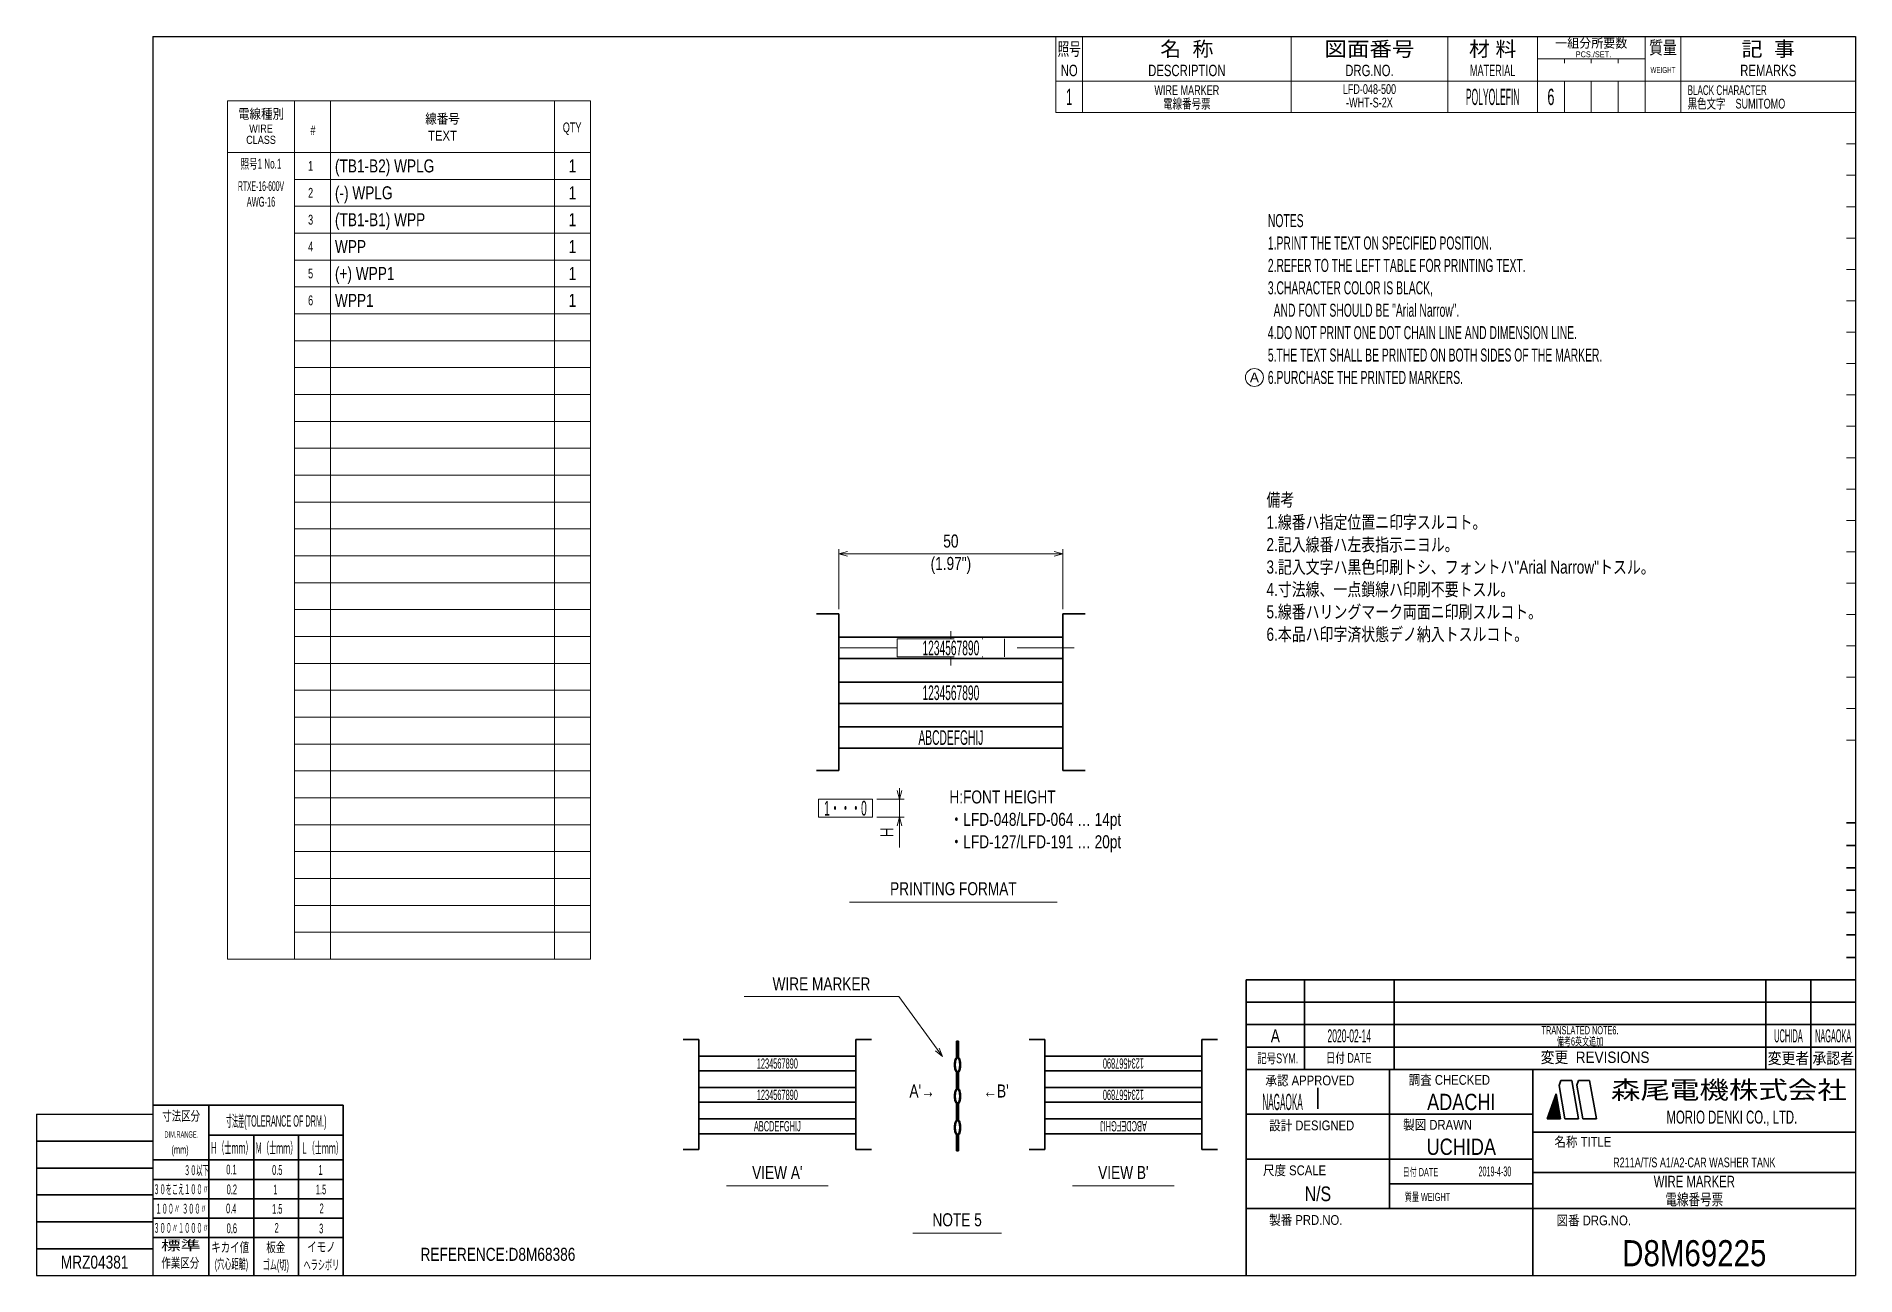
# Model space of a CAD drawing. Header units: millimetres. Extents: x 7 to 413, y 10 to 287.
import ezdxf
from ezdxf.enums import TextEntityAlignment as Align

# ---------------------------------------------------------------- set-up
doc = ezdxf.new("R2010")
doc.units = ezdxf.units.MM
doc.linetypes.add('DASHDOT', pattern=[25.3, 12.7, -6.3, 0, -6.3])
for name, color, linetype in [('GR1_01', 7, 'Continuous'), ('GR1_02', 7, 'Continuous'), ('GR1_03', 7, 'Continuous'), ('GR1_05', 7, 'Continuous'), ('QTY', 7, 'Continuous'), ('図面枠B6M', 7, 'Continuous'), ('図面枠D8M', 7, 'Continuous'), ('表題、部品表_01', 7, 'Continuous'), ('表題、部品表_02', 7, 'Continuous'), ('表題、部品表_03', 7, 'Continuous')]:
    doc.layers.add(name, color=color, linetype=linetype)
doc.styles.add('HG丸ｺﾞｼｯｸM-PRO', font='')
doc.styles.get('HG丸ｺﾞｼｯｸM-PRO').set_extended_font_data('HG丸ｺﾞｼｯｸM-PRO')

# ---------------------------------------------------------------- blocks, each defined once
blk = doc.blocks.new('BLKF024')
at = {"layer": '図面枠D8M', "color": 4, "linetype": 'Continuous', "lineweight": 13}
for p, q in [((344.778471, 46.998727), (346.524087, 48.744343)), ((344.8594, 47.221078), (346.502888, 48.864566)), ((344.940329, 47.443428), (346.48169, 48.984789)), ((345.021258, 47.665778), (346.460491, 49.105012)), ((345.102186, 47.888128), (346.439293, 49.225235)), ((345.183115, 48.110479), (346.418094, 49.345457)), ((345.264044, 48.332829), (346.396896, 49.46568)), ((345.344973, 48.555179), (346.375697, 49.585903)), ((345.425902, 48.777529), (346.354499, 49.706126)), ((345.506831, 48.999879), (346.3333, 49.826349)), ((345.58776, 49.22223), (346.312102, 49.946572)), ((345.668689, 49.44458), (346.290903, 50.066794)), ((345.749617, 49.66693), (346.269705, 50.187017)), ((345.830546, 49.88928), (346.248506, 50.30724)), ((345.911475, 50.111631), (346.227307, 50.427463)), ((345.992404, 50.333981), (346.206109, 50.547686)), ((346.073333, 50.556331), (346.18491, 50.667909)), ((346.154262, 50.778681), (346.163712, 50.788131)), ((344.157871, 45.246757), (346.693675, 47.782561)), ((344.211969, 45.442276), (346.672477, 47.902784)), ((344.292898, 45.664626), (346.651278, 48.023006)), ((344.299292, 45.246757), (346.714874, 47.662338)), ((344.373827, 45.886976), (346.63008, 48.143229)), ((344.440714, 45.246757), (346.736072, 47.542115)), ((344.454756, 46.109327), (346.608881, 48.263452)), ((344.535684, 46.331677), (346.587682, 48.383675)), ((344.582135, 45.246757), (346.757271, 47.421892)), ((344.616613, 46.554027), (346.566484, 48.503898)), ((344.697542, 46.776377), (346.545285, 48.624121)), ((344.723556, 45.246757), (346.778469, 47.301669)), ((344.864978, 45.246757), (346.799668, 47.181447)), ((345.006399, 45.246757), (346.820866, 47.061224)), ((345.147821, 45.246757), (346.842065, 46.941001)), ((345.289242, 45.246757), (346.863263, 46.820778)), ((345.430663, 45.246757), (346.884462, 46.700555)), ((345.572085, 45.246757), (346.90566, 46.580332)), ((345.713506, 45.246757), (346.926859, 46.46011)), ((345.854927, 45.246757), (346.948057, 46.339887)), ((345.996349, 45.246757), (346.969256, 46.219664)), ((346.13777, 45.246757), (346.990455, 46.099441)), ((346.279191, 45.246757), (347.011653, 45.979218)), ((346.420613, 45.246757), (347.032852, 45.858995)), ((346.562034, 45.246757), (347.05405, 45.738773)), ((346.703455, 45.246757), (347.075249, 45.61855)), ((346.844877, 45.246757), (347.096447, 45.498327)), ((346.986298, 45.246757), (347.117646, 45.378104)), ((347.12772, 45.246757), (347.138844, 45.257881))]:
    blk.add_line(p, q, dxfattribs=at)
blk = doc.blocks.new('BLKF023')
at = {"layer": '図面枠D8M', "color": 2, "linetype": 'Continuous', "lineweight": 25}
for p, q in [((33, 286.75), (413, 286.75)), ((33, 286.75), (33, 10.25)), ((413, 286.75), (413, 10.25)), ((7, 46.25), (7, 10.25)), ((7, 46.25), (33, 46.25)), ((7, 10.25), (413, 10.25))]:
    blk.add_line(p, q, dxfattribs=at)
at = {"layer": '図面枠D8M', "color": 4, "linetype": 'Continuous', "lineweight": 13}
for p, q in [((413, 269.75), (411, 269.75)), ((413, 262.75), (411, 262.75)), ((413, 255.75), (411, 255.75)), ((413, 248.75), (411, 248.75)), ((413, 241.75), (411, 241.75)), ((413, 234.75), (411, 234.75)), ((413, 227.75), (411, 227.75)), ((413, 220.75), (411, 220.75)), ((413, 213.75), (411, 213.75)), ((413, 206.75), (411, 206.75)), ((413, 199.75), (411, 199.75)), ((413, 192.75), (411, 192.75)), ((413, 185.75), (411, 185.75)), ((413, 178.75), (411, 178.75)), ((413, 171.75), (411, 171.75)), ((413, 164.75), (411, 164.75)), ((413, 157.75), (411, 157.75)), ((413, 150.75), (411, 150.75)), ((413, 143.75), (411, 143.75)), ((413, 136.75), (411, 136.75)), ((411, 129.75), (413, 129.75))]:
    blk.add_line(p, q, dxfattribs=at)
at = {"layer": '図面枠D8M', "color": 3, "linetype": 'Continuous', "lineweight": 35}
for p, q in [((413, 111.25), (411, 111.25)), ((413, 106.25), (411, 106.25)), ((413, 101.25), (411, 101.25)), ((413, 96.25), (411, 96.25)), ((413, 91.25), (411, 91.25)), ((413, 86.25), (411, 86.25)), ((413, 81.25), (411, 81.25)), ((277, 76.25), (413, 76.25)), ((277, 76.25), (277, 10.25)), ((290, 76.25), (290, 56.25)), ((310, 76.25), (310, 56.25)), ((393, 76.25), (393, 56.25)), ((403, 76.25), (403, 56.25)), ((277, 71.25), (413, 71.25)), ((277, 66.25), (413, 66.25)), ((277, 61.25), (413, 61.25)), ((277, 56.25), (413, 56.25)), ((309, 56.25), (309, 25.25)), ((341, 56.25), (341, 10.25)), ((346.84, 52.65), (347.23, 53.75)), ((347.23, 53.75), (349.64, 53.75)), ((351.14, 45.25), (349.64, 53.75)), ((351.18, 53.75), (350.82, 52.76)), ((351.18, 53.75), (353.64, 53.75)), ((355.14, 45.25), (353.64, 53.75)), ((293, 52.17), (293, 47.48)), ((344.14, 45.25), (346.16, 50.8)), ((347.14, 45.25), (346.16, 50.8)), ((348.14, 45.25), (346.84, 52.65)), ((352.14, 45.25), (350.82, 52.76)), ((33, 48.25), (75.5, 48.25)), ((45.5, 48.25), (45.5, 10.25)), ((75.5, 48.25), (75.5, 10.25)), ((277, 46.25), (341, 46.25)), ((344.14, 45.25), (347.14, 45.25)), ((348.14, 45.25), (351.14, 45.25)), ((352.14, 45.25), (355.14, 45.25)), ((45.5, 41.55), (75.5, 41.55)), ((55.5, 41.55), (55.5, 10.25)), ((65.5, 41.55), (65.5, 10.25)), ((341, 42.25), (413, 42.25)), ((7, 40.25), (33, 40.25)), ((7, 34.25), (33, 34.25)), ((33, 36.05), (75.5, 36.05)), ((277, 36.25), (341, 36.25)), ((341, 33.25), (413, 33.25)), ((33, 31.72), (75.5, 31.72)), ((309, 30.75), (341, 30.75)), ((7, 28.25), (33, 28.25)), ((33, 27.4), (75.5, 27.4)), ((277, 25.25), (413, 25.25)), ((7, 22.25), (33, 22.25)), ((33, 23.07), (75.5, 23.07)), ((33, 16.25), (7, 16.25)), ((33, 18.75), (75.5, 18.75))]:
    blk.add_line(p, q, dxfattribs=at)
at = {"layer": '図面枠D8M', "color": 4, "linetype": 'Continuous', "lineweight": 13}
blk.add_blockref('BLKF024', (0, 0), dxfattribs=at)
at = {"layer": '図面枠D8M', "color": 4, "linetype": 'Continuous', "lineweight": 13, "style": 'HG丸ｺﾞｼｯｸM-PRO'}
for s, height, width, p in [('記号SYM.', 2.182, 0.69227, (284.03, 58.74)), ('日付 DATE', 2.182, 0.692507, (299.87, 58.83)), ('変更  REVISIONS', 2.5455, 0.887352, (354.85, 58.97)), ('変更者', 2.545, 0.887717, (398, 58.75)), ('承認者', 2.545, 0.887717, (408, 58.75)), ('承認 APPROVED', 2.1818, 0.863151, (291.21, 53.79)), ('調査 CHECKED', 2.182, 0.863174, (322.34, 53.92)), ('寸法差(TOLERANCE OF DRM.)', 2.5455, 0.382528, (60.52, 44.75)), ('設計 DESIGNED', 2.1818, 0.862613, (291.61, 43.76)), ('製図 DRAWN', 2.182, 0.863099, (319.7, 43.9)), ('DIM.RANGE.', 1.455, 0.522543, (39.35, 41.74)), ('名称 TITLE', 2.182, 0.862489, (352.13, 40.11)), ('Ｈ（士ｍｍ）', 2.545, 0.439786, (50.53, 38.76)), ('Ｍ（士ｍｍ）', 2.545, 0.439786, (60.52, 38.71)), ('Ｌ（士ｍｍ）', 2.545, 0.439786, (70.7, 38.71)), ('３０以下', 2.182, 0.44793, (42.7, 33.77)), ('0.1', 2.182, 0.522424, (50.53, 33.92)), ('0.5', 2.182, 0.522424, (60.76, 33.82)), ('1', 2.18, 0.521199, (70.42, 33.82)), ('尺度 SCALE', 2.182, 0.862581, (287.78, 33.74)), ('日付 DATE', 1.818, 0.618255, (315.88, 33.34)), ('３０をこえ１００〃', 2.182, 0.44793, (39.29, 29.52)), ('0.2', 2.182, 0.522424, (50.62, 29.48)), ('1', 2.18, 0.521199, (60.33, 29.48)), ('1.5', 2.182, 0.522424, (70.52, 29.48)), ('質量 WEIGHT', 1.818, 0.618812, (317.46, 27.8)), ('１００〃 ３００〃', 2.182, 0.448161, (39.29, 25.18)), ('0.4', 2.182, 0.522424, (50.48, 25.24)), ('1.5', 2.182, 0.522424, (60.76, 25.15)), ('2', 2.18, 0.521199, (70.66, 25.24)), ('３００〃１０００〃', 2.182, 0.44793, (39.29, 20.89)), ('0.6', 2.182, 0.522424, (50.62, 20.81)), ('2', 2.18, 0.521199, (60.62, 20.9)), ('3', 2.18, 0.521199, (70.56, 20.76)), ('製番 PRD.NO.', 2.182, 0.863299, (290.29, 22.66)), ('図番 DRG.NO.', 2.182, 0.863083, (354.56, 22.56)), ('キカイ値', 2.182, 0.692256, (50.24, 16.58)), ('板金', 2.182, 0.692256, (60.43, 16.58)), ('イモノ', 2.182, 0.692256, (70.61, 16.67))]:
    blk.add_text(s, height=height, dxfattribs=dict(at, width=width)).set_placement(p, align=Align.MIDDLE_CENTER)
at = {"layer": '図面枠D8M', "color": 2, "linetype": 'Continuous', "lineweight": 25, "style": 'HG丸ｺﾞｼｯｸM-PRO', "width": 1.206081}
blk.add_text('森尾電機株式会社', height=4, dxfattribs=at).set_placement((384.72, 51.68), align=Align.MIDDLE_CENTER)
at = {"layer": '図面枠D8M', "color": 4, "linetype": 'Continuous', "lineweight": 13, "style": 'HG丸ｺﾞｼｯｸM-PRO'}
for s, height, width, p in [('寸法区分', 2.182, 0.692256, (39.31, 44.15)), ('(mm)', 1.818, 0.619256, (39.07, 36.89)), ('標準', 2.182, 1.489301, (39.21, 15.25)), ('作業区分', 2.182, 0.692256, (39.12, 11.35)), ('(穴心距離)', 2.182, 0.521231, (50.53, 11.11)), ('ゴム(切)', 2.182, 0.521232, (60.43, 10.92)), ('ヘラシボリ', 2.182, 0.521228, (70.61, 10.92))]:
    blk.add_text(s, height=height, dxfattribs=dict(at, width=width)).set_placement(p, align=Align.BOTTOM_CENTER)
at = {"layer": '図面枠D8M', "color": 3, "linetype": 'Continuous', "lineweight": 35, "style": 'HG丸ｺﾞｼｯｸM-PRO', "width": 0.652197}
blk.add_text('MORIO DENKI CO., LTD.', height=2.9091, dxfattribs=at).set_placement((385.38, 45.61), align=Align.MIDDLE_CENTER)
blk = doc.blocks.new('BLKF025')
at = {"layer": '図面枠D8M', "color": 3, "linetype": 'Continuous', "lineweight": 35, "style": 'HG丸ｺﾞｼｯｸM-PRO'}
for s, height, width, p in [('A', 2.91, 0.782973, (283.5, 63.75)), ('2020-02-14', 2.909, 0.488281, (300, 63.75)), ('TRANSLATED NOTE6.', 1.8182, 0.618619, (351.5, 65)), ('UCHIDA', 2.909, 0.415827, (398, 63.75)), ('NAGAOKA', 2.909, 0.334453, (408, 63.75)), ('NAGAOKA', 3.636, 0.374843, (285.11, 49)), ('ADACHI', 3.636, 0.830909, (325, 49)), ('UCHIDA', 3.636, 0.830691, (325, 39)), ('R211A/T/S A1/A2-CAR WASHER TANK', 2.1818, 0.692108, (377, 35.5)), ('2019-4-30', 2.182, 0.482367, (332.5, 33.5)), ('WIRE MARKER', 2.5455, 0.742381, (377, 31.25)), ('N/S', 3.273, 0.805664, (293, 28.5)), ('D8M69225', 5.818, 0.845432, (377, 15.25))]:
    blk.add_text(s, height=height, dxfattribs=dict(at, width=width)).set_placement(p, align=Align.MIDDLE_CENTER)
blk = doc.blocks.new('BLKF026')
at = {"layer": '表題、部品表_02', "color": 4, "linetype": 'Continuous', "lineweight": 13}
for p, q in [((234.5, 276.75), (234.5, 269.75)), ((234.5, 276.75), (413, 276.75)), ((240.5, 276.75), (240.5, 269.75)), ((287, 276.75), (287, 269.75)), ((322, 276.75), (322, 269.75)), ((342, 276.75), (342, 269.75)), ((348, 276.75), (348, 269.75)), ((354, 276.75), (354, 269.75)), ((360, 269.75), (360, 276.75)), ((366, 276.75), (366, 269.75)), ((374, 276.75), (374, 269.75)), ((413, 276.75), (413, 269.75)), ((234.5, 269.75), (413, 269.75))]:
    blk.add_line(p, q, dxfattribs=at)
blk = doc.blocks.new('BLKF029')
at = {"layer": 'GR1_01', "color": 4, "linetype": 'Continuous', "lineweight": 13}
for p, q in [((234.5, 286.75), (234.5, 276.75)), ((234.5, 286.75), (413, 286.75)), ((240.5, 286.75), (240.5, 276.75)), ((287, 286.75), (287, 276.75)), ((322, 286.75), (322, 276.75)), ((342, 286.75), (342, 276.75)), ((366, 286.75), (366, 276.75)), ((374, 286.75), (374, 276.75)), ((413, 286.75), (413, 276.75)), ((342, 281.75), (366, 281.75)), ((348, 280.75), (348, 281.75)), ((354, 281.75), (354, 280.75)), ((360, 281.75), (360, 280.75)), ((234.5, 276.75), (413, 276.75))]:
    blk.add_line(p, q, dxfattribs=at)
at = {"layer": 'GR1_01', "color": 3, "linetype": 'Continuous', "lineweight": 35, "style": 'HG丸ｺﾞｼｯｸM-PRO'}
for s, height, width, p in [('照号', 2.909, 0.651535, (237.5, 283.95)), ('名  称', 3.273, 1.042426, (263.75, 283.95)), ('図面番号', 3.273, 1.127518, (304.5, 283.95)), ('材 料', 3.273, 1.042439, (332, 283.95)), ('一組分所要数', 2.036, 0.966638, (354, 285.25)), ('質量', 2.909, 0.781842, (370, 284.25)), ('記  事', 3.273, 1.042426, (393.5, 283.95)), ('NO', 2.545, 0.740841, (237.5, 279.15)), ('DESCRIPTION', 2.5455, 0.741365, (263.75, 279.15)), ('DRG.NO.', 2.545, 0.741189, (304.5, 279.15)), ('MATERIAL', 2.545, 0.594756, (332, 279.15)), ('PCS./SET.', 1.309, 0.862935, (354.5, 282.75)), ('REMARKS', 2.545, 0.742803, (393.5, 279.15)), ('WEIGHT', 1.309, 0.635507, (370, 279.25))]:
    blk.add_text(s, height=height, dxfattribs=dict(at, width=width)).set_placement(p, align=Align.MIDDLE_CENTER)
blk = doc.blocks.new('BLKF028')
at = {"layer": 'GR1_01', "color": 3, "linetype": 'Continuous', "lineweight": 13}
blk.add_blockref('BLKF029', (0, 0), dxfattribs=at)
blk = doc.blocks.new('BLKF030')
at = {"layer": 'GR1_01', "color": 3, "linetype": 'Continuous', "lineweight": 13}
for p, q in [((49.63, 272.35), (49.63, 260.85)), ((49.63, 272.35), (49.63, 80.85)), ((130.63, 272.35), (49.63, 272.35)), ((64.63, 272.35), (64.63, 260.85)), ((72.63, 272.35), (72.63, 80.85)), ((122.63, 272.35), (122.63, 80.85)), ((130.63, 272.35), (130.63, 80.85)), ((130.63, 260.85), (49.63, 260.85)), ((64.63, 260.85), (64.63, 80.85)), ((64.63, 260.85), (130.63, 260.85)), ((64.63, 254.85), (130.63, 254.85)), ((64.63, 248.85), (130.63, 248.85)), ((64.63, 242.85), (130.63, 242.85)), ((64.63, 236.85), (130.63, 236.85)), ((64.63, 230.85), (130.63, 230.85)), ((64.63, 224.85), (130.63, 224.85)), ((64.63, 218.85), (130.63, 218.85)), ((64.63, 212.85), (130.63, 212.85)), ((64.63, 206.85), (130.63, 206.85)), ((64.63, 200.85), (130.63, 200.85)), ((64.63, 194.85), (130.63, 194.85)), ((64.63, 188.85), (130.63, 188.85)), ((64.63, 182.85), (130.63, 182.85)), ((64.63, 176.85), (130.63, 176.85)), ((64.63, 170.85), (130.63, 170.85)), ((64.63, 164.85), (130.63, 164.85)), ((64.63, 158.85), (130.63, 158.85)), ((64.63, 152.85), (130.63, 152.85)), ((64.63, 146.85), (130.63, 146.85)), ((64.63, 140.85), (130.63, 140.85)), ((64.63, 134.85), (130.63, 134.85)), ((64.63, 128.85), (130.63, 128.85)), ((64.63, 122.85), (130.63, 122.85)), ((64.63, 116.85), (130.63, 116.85)), ((64.63, 110.85), (130.63, 110.85)), ((64.63, 104.85), (130.63, 104.85)), ((64.63, 98.85), (130.63, 98.85)), ((64.63, 92.85), (130.63, 92.85)), ((64.63, 86.85), (130.63, 86.85)), ((49.63, 80.85), (130.63, 80.85))]:
    blk.add_line(p, q, dxfattribs=at)
at = {"layer": 'GR1_01', "color": 3, "linetype": 'Continuous', "lineweight": 13, "style": 'HG丸ｺﾞｼｯｸM-PRO'}
for s, height, width, p in [('電線種別', 2.182, 0.863284, (57.13, 269.47)), ('線番号', 2.182, 0.863284, (97.63, 268.38)), ('#', 2.18, 0.693196, (68.72, 265.86)), ('TEXT', 2.182, 0.863438, (97.63, 264.6)), ('QTY', 2.182, 0.692704, (126.56, 266.45))]:
    blk.add_text(s, height=height, dxfattribs=dict(at, width=width)).set_placement(p, align=Align.MIDDLE_CENTER)
for s, width, p in [('CLASS', 0.831675, (57.13, 262.22)), ('WIRE', 0.829808, (57.13, 264.72))]:
    blk.add_text(s, height=1.818, dxfattribs=dict(at, width=width)).set_placement(p, align=Align.BOTTOM_CENTER)
blk = doc.blocks.new('FXTIP_ARROW_S')
at = {"color": 0, "linetype": 'Continuous', "lineweight": -2}
for q in [(-1, 0), (-0.97, 0.26), (-0.97, -0.26)]:
    blk.add_line((0, 0), q, dxfattribs=at)
blk = doc.blocks.new('FXTIP_ARROW_E')
at = {"color": 0, "linetype": 'Continuous', "lineweight": -2}
for q in [(-1, 0), (-0.97, 0.26), (-0.97, -0.26)]:
    blk.add_line((0, 0), q, dxfattribs=at)
blk = doc.blocks.new('BLKF031')
at = {"layer": 'GR1_05', "color": 4, "linetype": 'Continuous', "lineweight": 13}
blk.add_circle((278.83, 210.65), 2, dxfattribs=at)
at = {"layer": 'GR1_05', "color": 4, "linetype": 'Continuous', "lineweight": 13, "style": 'HG丸ｺﾞｼｯｸM-PRO', "width": 1.042301}
blk.add_text('A', height=2.18, dxfattribs=at).set_placement((278.83, 210.65), align=Align.MIDDLE_CENTER)

msp = doc.modelspace()

# ---------------------------------------------------------------- linework, layer by layer
at = {"layer": '表題、部品表_01', "color": 4, "linetype": 'Continuous', "lineweight": 13}
for p, q in [((186.09, 158.92), (186.09, 172.32)), ((186.09, 171.32), (236.09, 171.32)), ((236.09, 158.92), (236.09, 172.32)), ((199.63, 116.54), (199.63, 119.04)), ((194.56, 116.54), (200.63, 116.54)), ((199.63, 112.54), (199.63, 116.54)), ((194.56, 112.54), (200.63, 112.54)), ((199.63, 105.75), (199.63, 112.54)), ((188.44, 93.58), (234.84, 93.58)), ((199.49, 72.51), (164.93, 72.51)), ((209.23, 59.16), (199.49, 72.51)), ((161, 30.25), (183.72, 30.25)), ((238.23, 30.25), (260.95, 30.25)), ((202.6, 19.71), (222.36, 19.71))]:
    msp.add_line(p, q, dxfattribs=at)
at = {"layer": '表題、部品表_01', "color": 3, "linetype": 'Continuous', "lineweight": 35}
for p, q in [((181.09, 157.92), (186.09, 157.92)), ((186.09, 157.92), (186.09, 122.92)), ((236.09, 122.92), (236.09, 157.92)), ((236.09, 157.92), (241.09, 157.92)), ((186.09, 152.67), (236.09, 152.67)), ((186.09, 147.92), (236.09, 147.92)), ((186.09, 142.67), (236.09, 142.67)), ((186.09, 137.92), (236.09, 137.92)), ((186.09, 132.67), (236.09, 132.67)), ((186.09, 127.92), (236.09, 127.92)), ((181.09, 122.92), (186.09, 122.92)), ((236.09, 122.92), (241.09, 122.92)), ((151.36, 62.92), (154.86, 62.92)), ((154.86, 62.92), (154.86, 38.42)), ((189.86, 38.42), (189.86, 62.92)), ((189.86, 62.92), (193.36, 62.92)), ((212.38, 62.58), (212.78, 62.58)), ((212.38, 58.98), (212.38, 62.58)), ((212.58, 62.58), (212.58, 59.05)), ((212.78, 58.98), (212.78, 62.58)), ((228.59, 62.92), (232.09, 62.92)), ((232.09, 62.92), (232.09, 38.42)), ((267.09, 38.42), (267.09, 62.92)), ((267.09, 62.92), (270.59, 62.92)), ((154.86, 59.24), (189.86, 59.24)), ((232.09, 59.24), (267.09, 59.24)), ((154.86, 55.92), (189.86, 55.92)), ((212.38, 51.98), (212.38, 55.64)), ((212.58, 55.57), (212.58, 52.05)), ((212.78, 51.98), (212.78, 55.64)), ((232.09, 55.92), (267.09, 55.92)), ((154.86, 52.24), (189.86, 52.24)), ((154.86, 48.92), (189.86, 48.92)), ((232.09, 52.24), (267.09, 52.24)), ((232.09, 48.92), (267.09, 48.92)), ((154.86, 45.24), (189.86, 45.24)), ((212.38, 44.98), (212.38, 48.64)), ((212.58, 48.57), (212.58, 45.05)), ((212.78, 44.98), (212.78, 48.64)), ((232.09, 45.24), (267.09, 45.24)), ((154.86, 41.92), (189.86, 41.92)), ((212.38, 38.08), (212.38, 41.64)), ((212.58, 41.57), (212.58, 38.08)), ((212.78, 38.08), (212.78, 41.64)), ((232.09, 41.92), (267.09, 41.92)), ((151.36, 38.42), (154.86, 38.42)), ((189.86, 38.42), (193.36, 38.42)), ((212.38, 38.08), (212.78, 38.08)), ((228.59, 38.42), (232.09, 38.42)), ((267.09, 38.42), (270.59, 38.42))]:
    msp.add_line(p, q, dxfattribs=at)
at = {"layer": '表題、部品表_01', "color": 4, "linetype": 'DASHDOT', "lineweight": 13}
for p, q in [((199.09, 150.3), (184.01, 150.3)), ((199.09, 148.3), (199.09, 152.3)), ((199.09, 152.3), (223.09, 152.3)), ((211.09, 154.04), (211.09, 152.3)), ((223.09, 148.3), (223.09, 152.3)), ((238.61, 150.3), (223.09, 150.3)), ((199.09, 148.3), (223.09, 148.3)), ((211.09, 148.3), (211.09, 146.41)), ((181.56, 112.54), (181.56, 116.54)), ((181.56, 116.54), (193.56, 116.54)), ((193.56, 112.54), (193.56, 116.54)), ((181.56, 112.54), (193.56, 112.54))]:
    msp.add_line(p, q, dxfattribs=at)
at = {"layer": '表題、部品表_01', "color": 3, "linetype": 'Continuous', "lineweight": 35}
for centre in [(212.58, 57.31), (212.58, 50.31), (212.58, 43.31)]:
    msp.add_ellipse(centre, major_axis=(0, 1.57), ratio=0.324324, dxfattribs=at)
for points in [[(212.58, 59.05), (212.55, 59.05), (212.52, 59.04), (212.49, 59.03), (212.46, 59.02), (212.44, 59.01), (212.41, 59), (212.36, 58.97), (212.31, 58.92), (212.27, 58.87), (212.23, 58.82), (212.19, 58.76), (212.16, 58.7), (212.12, 58.63), (212.09, 58.55), (212.07, 58.47), (212.01, 58.3), (211.97, 58.11), (211.95, 57.91), (211.93, 57.81), (211.92, 57.71), (211.92, 57.6), (211.91, 57.5), (211.91, 57.4), (211.91, 57.31), (211.91, 57.21), (211.91, 57.11), (211.92, 57.01), (211.92, 56.91), (211.93, 56.81), (211.95, 56.71), (211.97, 56.51), (212.01, 56.31), (212.07, 56.15), (212.09, 56.06), (212.12, 55.99), (212.16, 55.92), (212.19, 55.85), (212.23, 55.79), (212.27, 55.74), (212.31, 55.69), (212.36, 55.65), (212.41, 55.62), (212.44, 55.61), (212.46, 55.59), (212.49, 55.59), (212.52, 55.58), (212.55, 55.57), (212.58, 55.57), (212.61, 55.57), (212.65, 55.58), (212.67, 55.59), (212.7, 55.59), (212.73, 55.61), (212.76, 55.62), (212.81, 55.65), (212.86, 55.69), (212.9, 55.74), (212.94, 55.79), (212.98, 55.85), (213.01, 55.92), (213.05, 55.99), (213.08, 56.06), (213.1, 56.15), (213.16, 56.31), (213.2, 56.51), (213.22, 56.71), (213.24, 56.81), (213.25, 56.91), (213.25, 57.01), (213.26, 57.11), (213.26, 57.21), (213.26, 57.31), (213.26, 57.4), (213.26, 57.5), (213.25, 57.6), (213.25, 57.71), (213.24, 57.81), (213.22, 57.91), (213.2, 58.11), (213.16, 58.3), (213.1, 58.47), (213.08, 58.55), (213.05, 58.63), (213.01, 58.7), (212.98, 58.76), (212.94, 58.82), (212.9, 58.87), (212.86, 58.92), (212.81, 58.97), (212.76, 59), (212.73, 59.01), (212.7, 59.02), (212.67, 59.03), (212.65, 59.04), (212.61, 59.05), (212.58, 59.05)], [(212.58, 52.05), (212.55, 52.05), (212.52, 52.04), (212.49, 52.03), (212.46, 52.02), (212.44, 52.01), (212.41, 52), (212.36, 51.97), (212.31, 51.92), (212.27, 51.87), (212.23, 51.82), (212.19, 51.76), (212.16, 51.7), (212.12, 51.63), (212.09, 51.55), (212.07, 51.47), (212.01, 51.3), (211.97, 51.11), (211.95, 50.91), (211.93, 50.81), (211.92, 50.71), (211.92, 50.6), (211.91, 50.5), (211.91, 50.4), (211.91, 50.31), (211.91, 50.21), (211.91, 50.11), (211.92, 50.01), (211.92, 49.91), (211.93, 49.81), (211.95, 49.71), (211.97, 49.51), (212.01, 49.31), (212.07, 49.15), (212.09, 49.06), (212.12, 48.99), (212.16, 48.92), (212.19, 48.85), (212.23, 48.79), (212.27, 48.74), (212.31, 48.69), (212.36, 48.65), (212.41, 48.62), (212.44, 48.61), (212.46, 48.59), (212.49, 48.59), (212.52, 48.58), (212.55, 48.57), (212.58, 48.57), (212.61, 48.57), (212.65, 48.58), (212.67, 48.59), (212.7, 48.59), (212.73, 48.61), (212.76, 48.62), (212.81, 48.65), (212.86, 48.69), (212.9, 48.74), (212.94, 48.79), (212.98, 48.85), (213.01, 48.92), (213.05, 48.99), (213.08, 49.06), (213.1, 49.15), (213.16, 49.31), (213.2, 49.51), (213.22, 49.71), (213.24, 49.81), (213.25, 49.91), (213.25, 50.01), (213.26, 50.11), (213.26, 50.21), (213.26, 50.31), (213.26, 50.4), (213.26, 50.5), (213.25, 50.6), (213.25, 50.71), (213.24, 50.81), (213.22, 50.91), (213.2, 51.11), (213.16, 51.3), (213.1, 51.47), (213.08, 51.55), (213.05, 51.63), (213.01, 51.7), (212.98, 51.76), (212.94, 51.82), (212.9, 51.87), (212.86, 51.92), (212.81, 51.97), (212.76, 52), (212.73, 52.01), (212.7, 52.02), (212.67, 52.03), (212.65, 52.04), (212.61, 52.05), (212.58, 52.05)], [(212.58, 45.05), (212.55, 45.05), (212.52, 45.04), (212.49, 45.03), (212.46, 45.02), (212.44, 45.01), (212.41, 45), (212.36, 44.97), (212.31, 44.92), (212.27, 44.87), (212.23, 44.82), (212.19, 44.76), (212.16, 44.7), (212.12, 44.63), (212.09, 44.55), (212.07, 44.47), (212.01, 44.3), (211.97, 44.11), (211.95, 43.91), (211.93, 43.81), (211.92, 43.71), (211.92, 43.6), (211.91, 43.5), (211.91, 43.4), (211.91, 43.31), (211.91, 43.21), (211.91, 43.11), (211.92, 43.01), (211.92, 42.91), (211.93, 42.81), (211.95, 42.71), (211.97, 42.51), (212.01, 42.31), (212.07, 42.15), (212.09, 42.06), (212.12, 41.99), (212.16, 41.92), (212.19, 41.85), (212.23, 41.79), (212.27, 41.74), (212.31, 41.69), (212.36, 41.65), (212.41, 41.62), (212.44, 41.61), (212.46, 41.59), (212.49, 41.59), (212.52, 41.58), (212.55, 41.57), (212.58, 41.57), (212.61, 41.57), (212.65, 41.58), (212.67, 41.59), (212.7, 41.59), (212.73, 41.61), (212.76, 41.62), (212.81, 41.65), (212.86, 41.69), (212.9, 41.74), (212.94, 41.79), (212.98, 41.85), (213.01, 41.92), (213.05, 41.99), (213.08, 42.06), (213.1, 42.15), (213.16, 42.31), (213.2, 42.51), (213.22, 42.71), (213.24, 42.81), (213.25, 42.91), (213.25, 43.01), (213.26, 43.11), (213.26, 43.21), (213.26, 43.31), (213.26, 43.4), (213.26, 43.5), (213.25, 43.6), (213.25, 43.71), (213.24, 43.81), (213.22, 43.91), (213.2, 44.11), (213.16, 44.3), (213.1, 44.47), (213.08, 44.55), (213.05, 44.63), (213.01, 44.7), (212.98, 44.76), (212.94, 44.82), (212.9, 44.87), (212.86, 44.92), (212.81, 44.97), (212.76, 45), (212.73, 45.01), (212.7, 45.02), (212.67, 45.03), (212.65, 45.04), (212.61, 45.05), (212.58, 45.05)]]:
    msp.add_open_spline(points, degree=3, knots=[0, 0, 0, 0, 0.015625, 0.015625, 0.015625, 0.03125, 0.03125, 0.03125, 0.0625, 0.0625, 0.0625, 0.09375, 0.09375, 0.09375, 0.125, 0.125, 0.125, 0.1875, 0.1875, 0.1875, 0.21875, 0.21875, 0.21875, 0.25, 0.25, 0.25, 0.28125, 0.28125, 0.28125, 0.3125, 0.3125, 0.3125, 0.375, 0.375, 0.375, 0.40625, 0.40625, 0.40625, 0.4375, 0.4375, 0.4375, 0.46875, 0.46875, 0.46875, 0.484375, 0.484375, 0.484375, 0.5, 0.5, 0.5, 0.515625, 0.515625, 0.515625, 0.53125, 0.53125, 0.53125, 0.5625, 0.5625, 0.5625, 0.59375, 0.59375, 0.59375, 0.625, 0.625, 0.625, 0.6875, 0.6875, 0.6875, 0.71875, 0.71875, 0.71875, 0.75, 0.75, 0.75, 0.78125, 0.78125, 0.78125, 0.8125, 0.8125, 0.8125, 0.875, 0.875, 0.875, 0.90625, 0.90625, 0.90625, 0.9375, 0.9375, 0.9375, 0.96875, 0.96875, 0.96875, 0.984375, 0.984375, 0.984375, 1, 1, 1, 1], dxfattribs=at)

# ---------------------------------------------------------------- block references
at = {"layer": 'GR1_01', "color": 3, "linetype": 'Continuous', "lineweight": 13}
for name in ['BLKF028', 'BLKF030']:
    msp.add_blockref(name, (0, 0), dxfattribs=at)
at = {"layer": 'GR1_05', "color": 4, "linetype": 'Continuous', "lineweight": 13}
msp.add_blockref('BLKF031', (0, 0), dxfattribs=at)
at = {"layer": '図面枠D8M', "color": 4, "linetype": 'Continuous', "lineweight": 13}
msp.add_blockref('BLKF023', (0, 0), dxfattribs=at)
at = {"layer": '図面枠D8M', "color": 3, "linetype": 'Continuous', "lineweight": 35}
msp.add_blockref('BLKF025', (0, 0), dxfattribs=at)
at = {"layer": '表題、部品表_01', "color": 4, "linetype": 'Continuous', "lineweight": 13, "xscale": 2, "yscale": 2}
for name, p, rotation in [('FXTIP_ARROW_S', (186.09, 171.32), 180), ('FXTIP_ARROW_E', (236.09, 171.32), 360), ('FXTIP_ARROW_S', (199.63, 116.54), 270), ('FXTIP_ARROW_E', (199.63, 112.54), 90), ('FXTIP_ARROW_S', (209.23, 59.16), 306.1266302811082)]:
    msp.add_blockref(name, p, dxfattribs=dict(at, rotation=rotation))
at = {"layer": '表題、部品表_02', "color": 4, "linetype": 'Continuous', "lineweight": 13}
msp.add_blockref('BLKF026', (0, 0), dxfattribs=at)

# ---------------------------------------------------------------- texts
at = {"layer": 'GR1_02', "color": 3, "linetype": 'Continuous', "lineweight": 35, "style": 'HG丸ｺﾞｼｯｸM-PRO'}
for s, height, width, p in [('照号1 No.1', 2.182, 0.618598, (57.13, 258.35)), ('RTXE-16-600V', 2.1818, 0.41606, (57.13, 253.35)), ('AWG-16', 2.182, 0.522521, (57.13, 249.85))]:
    msp.add_text(s, height=height, dxfattribs=dict(at, width=width)).set_placement(p, align=Align.MIDDLE_CENTER)
at = {"layer": 'GR1_02', "color": 3, "linetype": 'Continuous', "lineweight": 9, "style": 'HG丸ｺﾞｼｯｸM-PRO', "width": 0.784542}
for p in [(126.63, 257.85), (126.63, 251.85), (126.63, 245.85), (126.63, 239.85), (126.63, 233.85), (126.63, 227.85)]:
    msp.add_text('1', height=2.91, dxfattribs=at).set_placement(p, align=Align.MIDDLE_CENTER)
at = {"layer": 'GR1_03', "color": 2, "linetype": 'Continuous', "lineweight": 13, "style": 'HG丸ｺﾞｼｯｸM-PRO', "width": 0.691275}
for s, p in [('1', (67.64, 257.85)), ('2', (67.64, 251.85)), ('3', (67.64, 245.85)), ('4', (67.64, 239.85)), ('5', (67.64, 233.85)), ('6', (67.64, 227.85))]:
    msp.add_text(s, height=2.18, dxfattribs=at).set_placement(p, align=Align.MIDDLE_LEFT)
at = {"layer": 'QTY', "color": 3, "linetype": 'Continuous', "lineweight": 35, "style": 'HG丸ｺﾞｼｯｸM-PRO'}
for s, height, width, p in [('(TB1-B2) WPLG', 2.9091, 0.782972, (73.63, 257.85)), ('(-) WPLG', 2.909, 0.782475, (73.63, 251.85)), ('(TB1-B1) WPP', 2.9091, 0.783118, (73.63, 245.85)), ('WPP', 2.909, 0.782894, (73.63, 239.85)), ('(+) WPP1', 2.909, 0.782958, (73.63, 233.85)), ('WPP1', 2.909, 0.783285, (73.63, 227.85))]:
    msp.add_text(s, height=height, dxfattribs=dict(at, width=width)).set_placement(p, align=Align.MIDDLE_LEFT)
at = {"layer": '図面枠B6M', "color": 3, "linetype": 'Continuous', "lineweight": 35, "style": 'HG丸ｺﾞｼｯｸM-PRO', "width": 0.619068}
msp.add_text('備考6英文追加', height=1.818, dxfattribs=at).set_placement((351.5, 62.5), align=Align.MIDDLE_CENTER)
at = {"layer": '図面枠D8M', "color": 3, "linetype": 'Continuous', "lineweight": 35, "style": 'HG丸ｺﾞｼｯｸM-PRO'}
for s, height, width, p in [('電線番号票', 2.545, 0.741121, (377, 27.25)), ('REFERENCE:D8M68386', 2.9091, 0.783725, (110, 15)), ('MRZ04381', 2.909, 0.783494, (20, 13.25))]:
    msp.add_text(s, height=height, dxfattribs=dict(at, width=width)).set_placement(p, align=Align.MIDDLE_CENTER)
at = {"layer": '表題、部品表_01', "color": 3, "linetype": 'Continuous', "lineweight": 35, "style": 'HG丸ｺﾞｼｯｸM-PRO'}
for s, height, width, p in [('NOTES', 2.909, 0.595355, (281.83, 245.65)), ('1.PRINT THE TEXT ON SPECIFIED POSITION.', 2.9091, 0.594476, (281.83, 240.65)), ('2.REFER TO THE LEFT TABLE FOR PRINTING TEXT.', 2.9091, 0.594105, (281.83, 235.65)), ('3.CHARACTER COLOR IS BLACK,', 2.9091, 0.593888, (281.83, 230.65)), ('  AND FONT SHOULD BE "Arial Narrow".', 2.9091, 0.594181, (281.83, 225.65)), ('4.DO NOT PRINT ONE DOT CHAIN LINE AND DIMENSION LINE.', 2.9091, 0.594405, (281.83, 220.65)), ('5.THE TEXT SHALL BE PRINTED ON BOTH SIDES OF THE MARKER.', 2.9091, 0.594358, (281.83, 215.65)), ('6.PURCHASE THE PRINTED MARKERS.', 2.9091, 0.594371, (281.83, 210.65)), ('備考', 2.909, 0.781842, (281.52, 183.35)), ('1.線番ハ指定位置ニ印字スルコト。', 2.9091, 0.782035, (281.52, 178.35)), ('2.記入線番ハ左表指示ニヨル。', 2.9091, 0.782062, (281.52, 173.35)), ('3.記入文字ハ黒色印刷トシ、フォントハ"Arial Narrow"トスル。', 2.9091, 0.782422, (281.52, 168.35)), ('4.寸法線、一点鎖線ハ印刷不要トスル。', 2.9091, 0.782013, (281.52, 163.35)), ('5.線番ハリングマーク両面ニ印刷スルコト。', 2.9091, 0.781996, (281.52, 158.35)), ('6.本品ハ印字済状態デノ納入トスルコト。', 2.9091, 0.782004, (281.52, 153.35)), ('H:FONT HEIGHT', 2.9091, 0.783234, (210.76, 117.05)), ('・LFD-048/LFD-064 … 14pt', 2.9091, 0.7834, (210.76, 112.05)), ('・LFD-127/LFD-191 … 20pt', 2.9091, 0.7834, (210.76, 107.05))]:
    msp.add_text(s, height=height, dxfattribs=dict(at, width=width)).set_placement(p, align=Align.MIDDLE_LEFT)
for s, height, rotation, width, p in [('50', 2.909, 0, 0.784542, (211.09, 171.82)), ('(1.97")', 2.909, 0, 0.784118, (211.09, 166.82)), ('H', 2.91, 90, 0.781614, (199.13, 109.15)), ('WIRE MARKER', 2.9091, 360, 0.782797, (182.21, 73.01))]:
    msp.add_text(s, height=height, rotation=rotation, dxfattribs=dict(at, width=width)).set_placement(p, align=Align.BOTTOM_CENTER)
for s, height, width, p in [('1234567890', 3.273, 0.521199, (211.09, 150.3)), ('1234567890', 3.273, 0.521199, (211.09, 140.3)), ('ABCDEFGHIJ', 3.273, 0.522165, (211.09, 130.3)), ('1・・・0', 3.273, 0.521219, (187.56, 114.54)), ('PRINTING FORMAT', 2.9091, 0.782854, (211.64, 96.58)), ('1234567890', 2.291, 0.521199, (172.36, 57.58)), ("A'→", 2.909, 0.782823, (204.67, 51.44)), ("←B'", 2.909, 0.782461, (221.17, 51.44)), ('1234567890', 2.291, 0.521199, (172.36, 50.58)), ('ABCDEFGHIJ', 2.291, 0.522165, (172.36, 43.58)), ("VIEW A'", 2.909, 0.78383, (172.36, 33.25)), ("VIEW B'", 2.909, 0.783668, (249.59, 33.25)), ('NOTE 5', 2.909, 0.784001, (212.48, 22.71))]:
    msp.add_text(s, height=height, dxfattribs=dict(at, width=width)).set_placement(p, align=Align.MIDDLE_CENTER)
for s, width, p in [('1234567890', 0.521199, (249.59, 57.58)), ('1234567890', 0.521199, (249.59, 50.58)), ('ABCDEFGHIJ', 0.522165, (249.59, 43.58))]:
    msp.add_text(s, height=2.291, rotation=180, dxfattribs=dict(at, width=width)).set_placement(p, align=Align.MIDDLE_CENTER)
at = {"layer": '表題、部品表_03', "color": 3, "linetype": 'Continuous', "lineweight": 35, "style": 'HG丸ｺﾞｼｯｸM-PRO'}
for s, height, width, p in [('LFD-048-500', 2.1818, 0.691691, (304.5, 273.25)), ('-WHT-S-2X', 2.182, 0.692199, (304.5, 270.25))]:
    msp.add_text(s, height=height, dxfattribs=dict(at, width=width)).set_placement(p, align=Align.BOTTOM_CENTER)
for s, height, width, p in [('1', 3.64, 0.521199, (237.5, 273.25)), ('WIRE MARKER', 2.1818, 0.692392, (263.75, 274.75)), ('電線番号票', 2.182, 0.692256, (263.75, 271.75)), ('6', 3.64, 0.576062, (345, 273.25))]:
    msp.add_text(s, height=height, dxfattribs=dict(at, width=width)).set_placement(p, align=Align.MIDDLE_CENTER)
at = {"layer": '表題、部品表_03', "color": 2, "linetype": 'Continuous', "lineweight": 25, "style": 'HG丸ｺﾞｼｯｸM-PRO', "width": 0.391617}
msp.add_text('POLYOLEFIN', height=3.636, dxfattribs=at).set_placement((332, 273.25), align=Align.MIDDLE_CENTER)
at = {"layer": '表題、部品表_03', "color": 3, "linetype": 'Continuous', "lineweight": 35, "style": 'HG丸ｺﾞｼｯｸM-PRO'}
for s, width, p in [('黒色文字    SUMITOMO', 0.691917, (375.5, 271.75)), ('BLACK CHARACTER', 0.619316, (375.5, 274.75))]:
    msp.add_text(s, height=2.1818, dxfattribs=dict(at, width=width)).set_placement(p, align=Align.MIDDLE_LEFT)

doc.saveas('drawing.dxf')
